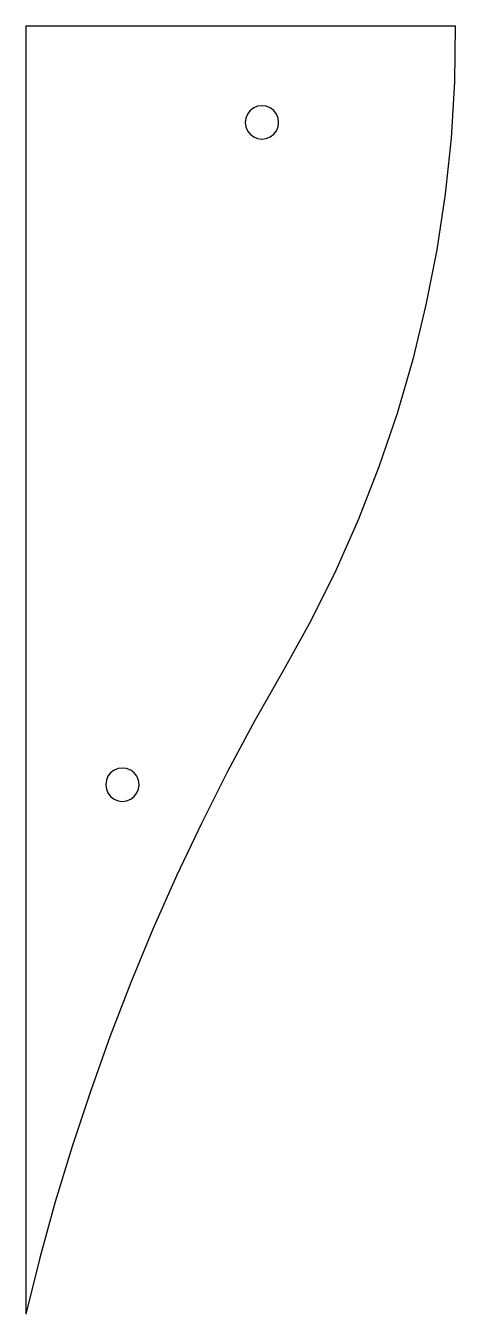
# Model space of a CAD drawing. Extents: x -95 to -55, y -76 to 44.
import ezdxf

# ---------------------------------------------------------------- set-up
doc = ezdxf.new("R2010")
doc.units = 0
doc.header["$MEASUREMENT"] = 0
doc.layers.get('0').update_dxf_attribs({"linetype": 'CONTINUOUS'})

msp = doc.modelspace()

# ---------------------------------------------------------------- linework, layer by layer
for p, q in [((-95.48, 44.14), (-95.48, -75.86)), ((-95.48, 44.14), (-55.48, 44.14)), ((-55.48, 44.14), (-55.56, 38.91)), ((-55.56, 38.91), (-55.87, 33.68)), ((-74.57, 36.24), (-74.82, 35.92)), ((-74.25, 36.49), (-74.57, 36.24)), ((-73.88, 36.64), (-74.25, 36.49)), ((-73.48, 36.69), (-73.88, 36.64)), ((-73.08, 36.64), (-73.48, 36.69)), ((-72.7, 36.49), (-73.08, 36.64)), ((-72.38, 36.24), (-72.7, 36.49)), ((-72.13, 35.92), (-72.38, 36.24)), ((-74.97, 35.54), (-75.03, 35.14)), ((-75.03, 35.14), (-74.97, 34.74)), ((-74.82, 35.92), (-74.97, 35.54)), ((-71.98, 35.54), (-72.13, 35.92)), ((-71.93, 35.14), (-71.98, 35.54)), ((-71.98, 34.74), (-71.93, 35.14)), ((-74.97, 34.74), (-74.82, 34.37)), ((-74.82, 34.37), (-74.57, 34.05)), ((-74.57, 34.05), (-74.25, 33.8)), ((-74.25, 33.8), (-73.88, 33.65)), ((-73.88, 33.65), (-73.48, 33.59)), ((-73.48, 33.59), (-73.08, 33.65)), ((-73.08, 33.65), (-72.7, 33.8)), ((-72.7, 33.8), (-72.38, 34.05)), ((-72.38, 34.05), (-72.13, 34.37)), ((-72.13, 34.37), (-71.98, 34.74)), ((-55.87, 33.68), (-56.42, 28.47)), ((-56.42, 28.47), (-57.2, 23.29)), ((-57.2, 23.29), (-58.2, 18.16)), ((-58.2, 18.16), (-59.44, 13.07)), ((-59.44, 13.07), (-60.9, 8.04)), ((-60.9, 8.04), (-62.59, 3.08)), ((-62.59, 3.08), (-64.49, -1.8)), ((-64.49, -1.8), (-66.61, -6.59)), ((-66.61, -6.59), (-68.94, -11.28)), ((-68.94, -11.28), (-71.48, -15.86)), ((-71.48, -15.86), (-74.14, -20.56)), ((-74.14, -20.56), (-76.69, -25.32)), ((-87.25, -25.19), (-87.57, -25.44)), ((-86.88, -25.04), (-87.25, -25.19)), ((-86.48, -24.99), (-86.88, -25.04)), ((-86.08, -25.04), (-86.48, -24.99)), ((-85.7, -25.19), (-86.08, -25.04)), ((-85.38, -25.44), (-85.7, -25.19)), ((-87.97, -26.13), (-88.03, -26.54)), ((-87.82, -25.76), (-87.97, -26.13)), ((-87.57, -25.44), (-87.82, -25.76)), ((-85.13, -25.76), (-85.38, -25.44)), ((-84.98, -26.13), (-85.13, -25.76)), ((-84.93, -26.54), (-84.98, -26.13)), ((-76.69, -25.32), (-79.12, -30.15)), ((-88.03, -26.54), (-87.97, -26.94)), ((-87.97, -26.94), (-87.82, -27.31)), ((-87.82, -27.31), (-87.57, -27.63)), ((-85.38, -27.63), (-85.13, -27.31)), ((-85.13, -27.31), (-84.98, -26.94)), ((-84.98, -26.94), (-84.93, -26.54)), ((-87.57, -27.63), (-87.25, -27.88)), ((-87.25, -27.88), (-86.88, -28.03)), ((-86.88, -28.03), (-86.48, -28.09)), ((-86.48, -28.09), (-86.08, -28.03)), ((-86.08, -28.03), (-85.7, -27.88)), ((-85.7, -27.88), (-85.38, -27.63)), ((-79.12, -30.15), (-81.44, -35.04)), ((-81.44, -35.04), (-83.63, -39.98)), ((-83.63, -39.98), (-85.7, -44.97)), ((-85.7, -44.97), (-87.64, -50.01)), ((-87.64, -50.01), (-89.46, -55.1)), ((-89.46, -55.1), (-91.16, -60.23)), ((-91.16, -60.23), (-92.73, -65.4)), ((-92.73, -65.4), (-94.17, -70.61)), ((-94.17, -70.61), (-95.48, -75.86))]:
    msp.add_line(p, q)

doc.saveas('drawing.dxf')
